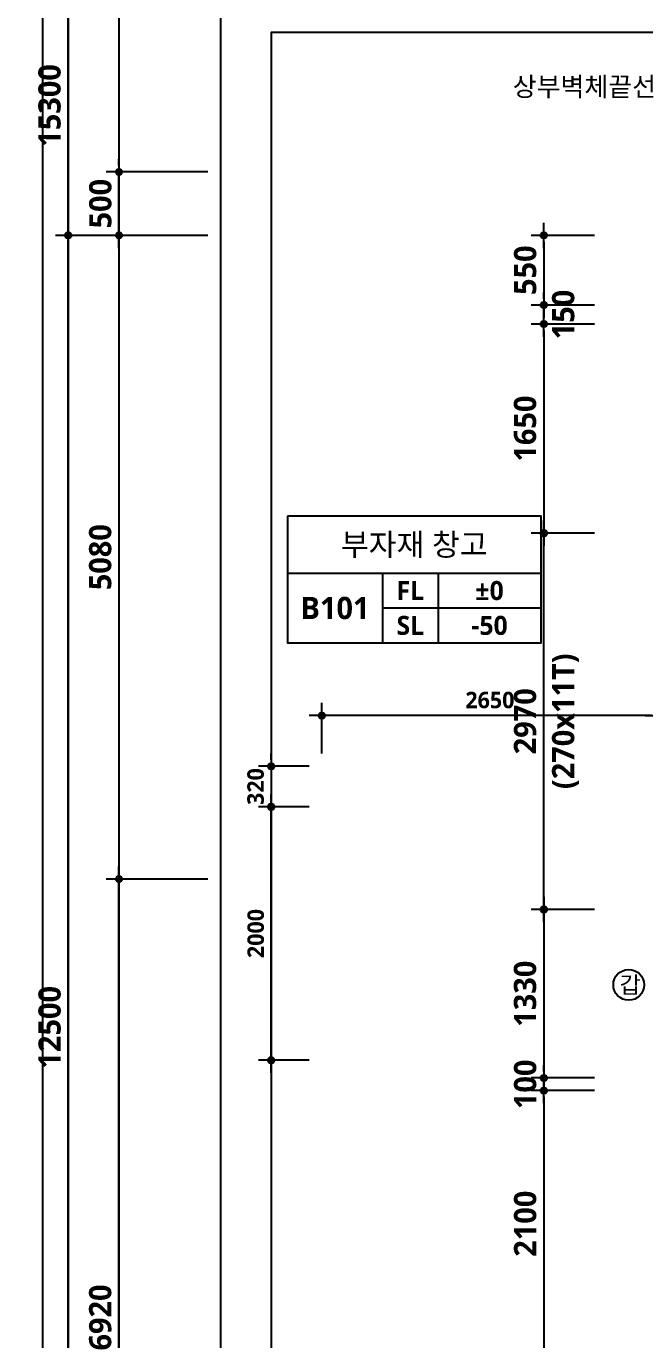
# Model space of a CAD drawing. Header units: millimetres. Extents: x -12482 to 126000, y 0 to 220200.
# Drawn here: x 13769 to 18646, y 71784 to 82150 of the extents above; entities that cross this region are included whole.
import ezdxf
from ezdxf.enums import TextEntityAlignment as Align

# ---------------------------------------------------------------- set-up
doc = ezdxf.new("R2010")
doc.units = ezdxf.units.MM
doc.header["$LTSCALE"] = 60
doc.layers.get('Defpoints').update_dxf_attribs({"color": 153})
for name, color, linetype in [('A-ANNO-DIM', 4, 'Continuous'), ('A-ANNO-GRA1', 7, 'Continuous'), ('A-ANNO-SYMB', 7, 'Continuous'), ('A-ANNO-TEXT1', 7, 'Continuous'), ('A-ANNO-TEXT2', 3, 'Continuous'), ('A-ANNO-TITL', 7, 'Continuous'), ('A-ST-AXIS-DIM', 7, 'Continuous')]:
    doc.layers.add(name, color=color, linetype=linetype)
doc.layers.add('G(그리드1)', color=185, linetype='Continuous', plot=False)
doc.layers.add('G(그리드2)', color=235, linetype='Continuous', plot=False)
doc.styles.add('2020음성 1차', font='NanumGothicBold.ttf')
doc.styles.add('SH_나눔', font='')
doc.styles.add('SH_진천_나눔', font='')
doc.styles.get('SH_나눔').set_extended_font_data('NanumGothic', bold=True)
doc.styles.get('SH_진천_나눔').set_extended_font_data('NanumGothic', bold=True)
doc.dimstyles.new('SHP 50', dxfattribs={"dimscale": 50, "dimtxt": 3.5, "dimasz": 1, "dimexe": 2, "dimexo": 2, "dimgap": 1, "dimtad": 1, "dimdec": 0, "dimzin": 0, "dimdsep": 46, "dimtxsty": 'SH_진천_나눔', "dimblk": 'DIMDOT', "dimcen": 0.09, "dimclrd": 256, "dimclre": 256, "dimclrt": 3, "dimadec": 0, "dimazin": 1, "dimtfac": 1, "dimtdec": 0, "dimtix": 1, "dimtmove": 2, "dimatfit": 0, "dimldrblk": 'DIMDOT', "dimfxl": 1, "dimtolj": 1, "dimtzin": 0, "dimlwd": -1, "dimlwe": -1, "dimarcsym": 0})
doc.dimstyles.new('SHP 50내부', dxfattribs={"dimscale": 50, "dimtxt": 2.6, "dimasz": 1, "dimexe": 2, "dimexo": 2, "dimgap": 1, "dimtad": 1, "dimdec": 0, "dimzin": 0, "dimdsep": 46, "dimtxsty": '2020음성 1차', "dimblk": 'DIMDOT', "dimcen": 0.09, "dimclrd": 256, "dimclre": 256, "dimclrt": 3, "dimadec": 0, "dimazin": 1, "dimtfac": 1, "dimtdec": 0, "dimtix": 1, "dimtmove": 2, "dimatfit": 0, "dimldrblk": 'DIMDOT', "dimfxl": 1, "dimtolj": 1, "dimtzin": 0, "dimlwd": -1, "dimlwe": -1, "dimarcsym": 0})

# ---------------------------------------------------------------- blocks, each defined once
blk = doc.blocks.new('DIMDOT')
at = {"color": 0}
blk.add_line((-2, 0), (2, 0), dxfattribs=at)
for radius in [0.5, 0.25]:
    blk.add_circle((0, 0), radius, dxfattribs=at)
blk = doc.blocks.new('*D17186')
at = {"layer": 'A-ST-AXIS-DIM'}
for p, q in [((15200, 80500), (14000, 80500)), ((14100, 68050), (14100, 80450)), ((15200, 68000), (14000, 68000))]:
    blk.add_line(p, q, dxfattribs=at)
at = {"layer": 'Defpoints', "color": 0}
for p in [(14100, 80500), (15300, 80500), (15300, 68000)]:
    blk.add_point(p, dxfattribs=at)
at = {"layer": 'A-ST-AXIS-DIM', "linetype": 'ByBlock', "xscale": 50, "yscale": 50, "zscale": 50}
for p, rotation in [((14100, 80500), 90), ((14100, 68000), 270)]:
    blk.add_blockref('DIMDOT', p, dxfattribs=dict(at, rotation=rotation))
at = {"layer": 'A-ST-AXIS-DIM', "color": 3, "insert": (13954, 74250), "char_height": 175, "attachment_point": 5, "rotation": 90, "style": 'SH_진천_나눔'}
blk.add_mtext('\\A1;12500', dxfattribs=at)
blk = doc.blocks.new('*D17187')
at = {"layer": 'A-ST-AXIS-DIM'}
for p, q in [((15200, 80500), (14400, 80500)), ((14500, 80450), (14500, 75470)), ((15200, 75420), (14400, 75420))]:
    blk.add_line(p, q, dxfattribs=at)
at = {"layer": 'Defpoints', "color": 0}
for p in [(15300, 80500), (14500, 75420), (15300, 75420)]:
    blk.add_point(p, dxfattribs=at)
at = {"layer": 'A-ST-AXIS-DIM', "linetype": 'ByBlock', "xscale": 50, "yscale": 50, "zscale": 50}
for p, rotation in [((14500, 80500), 90), ((14500, 75420), 270)]:
    blk.add_blockref('DIMDOT', p, dxfattribs=dict(at, rotation=rotation))
at = {"layer": 'A-ST-AXIS-DIM', "color": 3, "insert": (14353, 77960), "char_height": 175, "attachment_point": 5, "rotation": 90, "style": 'SH_진천_나눔'}
blk.add_mtext('\\A1;5080', dxfattribs=at)
blk = doc.blocks.new('*D18017')
at = {"layer": 'A-ST-AXIS-DIM'}
for p, q in [((14500, 81050), (14500, 81100)), ((15200, 81000), (14400, 81000)), ((14500, 80500), (14500, 81000)), ((15200, 80500), (14400, 80500)), ((14500, 80450), (14500, 80400))]:
    blk.add_line(p, q, dxfattribs=at)
at = {"layer": 'Defpoints', "color": 0}
for p in [(14500, 81000), (15300, 81000), (15300, 80500)]:
    blk.add_point(p, dxfattribs=at)
at = {"layer": 'A-ST-AXIS-DIM', "linetype": 'ByBlock', "xscale": 50, "yscale": 50, "zscale": 50}
for p, rotation in [((14500, 81000), 270), ((14500, 80500), 90)]:
    blk.add_blockref('DIMDOT', p, dxfattribs=dict(at, rotation=rotation))
at = {"layer": 'A-ST-AXIS-DIM', "color": 3, "insert": (14354, 80750), "char_height": 175, "attachment_point": 5, "rotation": 90, "style": 'SH_진천_나눔'}
blk.add_mtext('\\A1;500', dxfattribs=at)
blk = doc.blocks.new('*D18018')
at = {"layer": 'A-ST-AXIS-DIM'}
for p, q in [((15200, 75420), (14400, 75420)), ((14500, 68550), (14500, 75370)), ((15200, 68500), (14400, 68500))]:
    blk.add_line(p, q, dxfattribs=at)
at = {"layer": 'Defpoints', "color": 0}
for p in [(14500, 75420), (15300, 75420), (15300, 68500)]:
    blk.add_point(p, dxfattribs=at)
at = {"layer": 'A-ST-AXIS-DIM', "linetype": 'ByBlock', "xscale": 50, "yscale": 50, "zscale": 50}
for p, rotation in [((14500, 75420), 90), ((14500, 68500), 270)]:
    blk.add_blockref('DIMDOT', p, dxfattribs=dict(at, rotation=rotation))
at = {"layer": 'A-ST-AXIS-DIM', "color": 3, "insert": (14353, 71960), "char_height": 175, "attachment_point": 5, "rotation": 90, "style": 'SH_진천_나눔'}
blk.add_mtext('\\A1;6920', dxfattribs=at)
blk = doc.blocks.new('*D18026')
at = {"layer": 'A-ST-AXIS-DIM'}
for p, q in [((18250, 78150), (17750, 78150)), ((17850, 75230), (17850, 78100)), ((18250, 75180), (17750, 75180))]:
    blk.add_line(p, q, dxfattribs=at)
at = {"layer": 'Defpoints', "color": 0}
for p in [(17850, 78150), (18350, 78150), (18350, 75180)]:
    blk.add_point(p, dxfattribs=at)
at = {"layer": 'A-ST-AXIS-DIM', "linetype": 'ByBlock', "xscale": 50, "yscale": 50, "zscale": 50}
for p, rotation in [((17850, 78150), 90), ((17850, 75180), 270)]:
    blk.add_blockref('DIMDOT', p, dxfattribs=dict(at, rotation=rotation))
at = {"layer": 'A-ST-AXIS-DIM', "color": 3, "char_height": 175, "attachment_point": 5, "rotation": 90, "style": 'SH_진천_나눔'}
for s, insert in [('\\A1;(270x11T)', (18022, 76665)), ('\\A1;2970', (17703, 76665))]:
    blk.add_mtext(s, dxfattribs=dict(at, insert=insert))
blk = doc.blocks.new('*D18027')
at = {"layer": 'A-ST-AXIS-DIM'}
for p, q in [((17850, 80000), (17850, 80050)), ((18250, 79950), (17750, 79950)), ((17850, 79800), (17850, 79950)), ((18250, 79800), (17750, 79800)), ((17850, 79750), (17850, 79700))]:
    blk.add_line(p, q, dxfattribs=at)
at = {"layer": 'Defpoints', "color": 0}
for p in [(17850, 79950), (18350, 79950), (18350, 79800)]:
    blk.add_point(p, dxfattribs=at)
at = {"layer": 'A-ST-AXIS-DIM', "linetype": 'ByBlock', "xscale": 50, "yscale": 50, "zscale": 50}
for p, rotation in [((17850, 79950), 270), ((17850, 79800), 90)]:
    blk.add_blockref('DIMDOT', p, dxfattribs=dict(at, rotation=rotation))
at = {"layer": 'A-ST-AXIS-DIM', "color": 3, "insert": (18004, 79875), "char_height": 175, "attachment_point": 5, "rotation": 90, "style": 'SH_진천_나눔'}
blk.add_mtext('\\A1;150', dxfattribs=at)
blk = doc.blocks.new('*D18028')
at = {"layer": 'A-ST-AXIS-DIM'}
for p, q in [((18250, 75180), (17750, 75180)), ((17850, 75130), (17850, 73900)), ((18250, 73850), (17750, 73850))]:
    blk.add_line(p, q, dxfattribs=at)
at = {"layer": 'Defpoints', "color": 0}
for p in [(18350, 75180), (17850, 73850), (18350, 73850)]:
    blk.add_point(p, dxfattribs=at)
at = {"layer": 'A-ST-AXIS-DIM', "linetype": 'ByBlock', "xscale": 50, "yscale": 50, "zscale": 50}
for p, rotation in [((17850, 75180), 90), ((17850, 73850), 270)]:
    blk.add_blockref('DIMDOT', p, dxfattribs=dict(at, rotation=rotation))
at = {"layer": 'A-ST-AXIS-DIM', "color": 3, "insert": (17703, 74515), "char_height": 175, "attachment_point": 5, "rotation": 90, "style": 'SH_진천_나눔'}
blk.add_mtext('\\A1;1330', dxfattribs=at)
blk = doc.blocks.new('*D18029')
at = {"layer": 'A-ST-AXIS-DIM'}
for p, q in [((17850, 73900), (17850, 73950)), ((18250, 73850), (17750, 73850)), ((17850, 73750), (17850, 73850)), ((18250, 73750), (17750, 73750)), ((17850, 73700), (17850, 73650))]:
    blk.add_line(p, q, dxfattribs=at)
at = {"layer": 'Defpoints', "color": 0}
for p in [(17850, 73850), (18350, 73850), (18350, 73750)]:
    blk.add_point(p, dxfattribs=at)
at = {"layer": 'A-ST-AXIS-DIM', "linetype": 'ByBlock', "xscale": 50, "yscale": 50, "zscale": 50}
for p, rotation in [((17850, 73850), 270), ((17850, 73750), 90)]:
    blk.add_blockref('DIMDOT', p, dxfattribs=dict(at, rotation=rotation))
at = {"layer": 'A-ST-AXIS-DIM', "color": 3, "insert": (17704, 73800), "char_height": 175, "attachment_point": 5, "rotation": 90, "style": 'SH_진천_나눔'}
blk.add_mtext('\\A1;100', dxfattribs=at)
blk = doc.blocks.new('*D18030')
at = {"layer": 'A-ST-AXIS-DIM'}
for p, q in [((18250, 80500), (17750, 80500)), ((17850, 80450), (17850, 80000)), ((18250, 79950), (17750, 79950))]:
    blk.add_line(p, q, dxfattribs=at)
at = {"layer": 'Defpoints', "color": 0}
for p in [(18350, 80500), (17850, 79950), (18350, 79950)]:
    blk.add_point(p, dxfattribs=at)
at = {"layer": 'A-ST-AXIS-DIM', "linetype": 'ByBlock', "xscale": 50, "yscale": 50, "zscale": 50}
for p, rotation in [((17850, 80500), 90), ((17850, 79950), 270)]:
    blk.add_blockref('DIMDOT', p, dxfattribs=dict(at, rotation=rotation))
at = {"layer": 'A-ST-AXIS-DIM', "color": 3, "insert": (17704, 80225), "char_height": 175, "attachment_point": 5, "rotation": 90, "style": 'SH_진천_나눔'}
blk.add_mtext('\\A1;550', dxfattribs=at)
blk = doc.blocks.new('*D18031')
at = {"layer": 'A-ST-AXIS-DIM'}
for p, q in [((18250, 73750), (17750, 73750)), ((17850, 73700), (17850, 71700)), ((18250, 71650), (17750, 71650))]:
    blk.add_line(p, q, dxfattribs=at)
at = {"layer": 'Defpoints', "color": 0}
for p in [(18350, 73750), (17850, 71650), (18350, 71650)]:
    blk.add_point(p, dxfattribs=at)
at = {"layer": 'A-ST-AXIS-DIM', "linetype": 'ByBlock', "xscale": 50, "yscale": 50, "zscale": 50}
for p, rotation in [((17850, 73750), 90), ((17850, 71650), 270)]:
    blk.add_blockref('DIMDOT', p, dxfattribs=dict(at, rotation=rotation))
at = {"layer": 'A-ST-AXIS-DIM', "color": 3, "insert": (17704, 72700), "char_height": 175, "attachment_point": 5, "rotation": 90, "style": 'SH_진천_나눔'}
blk.add_mtext('\\A1;2100', dxfattribs=at)
blk = doc.blocks.new('갑종 TEXT100')
at = {"layer": 'A-ANNO-SYMB'}
blk.add_circle((0, 0), 243, dxfattribs=at)
at = {"layer": 'A-ANNO-TITL', "style": '2020음성 1차'}
blk.add_text('갑 ', height=266.7, dxfattribs=at).set_placement((67, 0), align=Align.MIDDLE_CENTER)
blk = doc.blocks.new('*D18371')
at = {"layer": 'A-ST-AXIS-DIM'}
for p, q in [((18250, 79800), (17750, 79800)), ((17850, 79750), (17850, 78200)), ((18250, 78150), (17750, 78150))]:
    blk.add_line(p, q, dxfattribs=at)
at = {"layer": 'Defpoints', "color": 0}
for p in [(18350, 79800), (17850, 78150), (18350, 78150)]:
    blk.add_point(p, dxfattribs=at)
at = {"layer": 'A-ST-AXIS-DIM', "linetype": 'ByBlock', "xscale": 50, "yscale": 50, "zscale": 50}
for p, rotation in [((17850, 79800), 90), ((17850, 78150), 270)]:
    blk.add_blockref('DIMDOT', p, dxfattribs=dict(at, rotation=rotation))
at = {"layer": 'A-ST-AXIS-DIM', "color": 3, "insert": (17703, 78975), "char_height": 175, "attachment_point": 5, "rotation": 90, "style": 'SH_진천_나눔'}
blk.add_mtext('\\A1;1650', dxfattribs=at)
blk = doc.blocks.new('G$C9D92D8A7')
at = {"layer": 'A-ANNO-GRA1'}
for p, q in [((0, 11), (40, 11)), ((15, 11), (15, 0)), ((23.75, 11), (23.75, 0)), ((15, 5.5), (40, 5.5))]:
    blk.add_line(p, q, dxfattribs=at)
blk.add_lwpolyline([(0, 20), (0, 0), (40, 0), (40, 20)], close=True, dxfattribs=at)
at = {"style": '2020음성 1차'}
for tag, height, p in [('실명', 3.5, (20, 15.5)), ('마감레벨', 3, (31.875, 8.25)), ('실번호', 3.5, (7.5, 5.5)), ('구조레벨', 3, (31.875, 2.75))]:
    blk.add_attdef(tag, text='', height=height, dxfattribs=at).set_placement(p, align=Align.MIDDLE_CENTER)
at = {"layer": 'A-ANNO-TEXT1', "style": 'SH_나눔'}
for s, p in [('FL', (19.375, 8.25)), ('SL', (19.375, 2.75))]:
    blk.add_text(s, height=3, dxfattribs=at).set_placement(p, align=Align.MIDDLE)
blk = doc.blocks.new('*D20673')
at = {"layer": 'A-ANNO-DIM'}
for p, q in [((16100, 76410), (16100, 76810)), ((18750, 76410), (18750, 76810)), ((18700, 76710), (16150, 76710))]:
    blk.add_line(p, q, dxfattribs=at)
at = {"layer": 'Defpoints', "color": 0}
for p in [(16100, 76710), (16100, 76310), (18750, 76310)]:
    blk.add_point(p, dxfattribs=at)
at = {"layer": 'A-ANNO-DIM', "linetype": 'ByBlock', "xscale": 50, "yscale": 50, "zscale": 50, "rotation": 180}
blk.add_blockref('DIMDOT', (16100, 76710), dxfattribs=at)
at = {"layer": 'A-ANNO-DIM', "linetype": 'ByBlock', "xscale": 50, "yscale": 50, "zscale": 50}
blk.add_blockref('DIMDOT', (18750, 76710), dxfattribs=at)
at = {"layer": 'A-ANNO-DIM', "color": 3, "insert": (17425, 76832), "char_height": 130, "attachment_point": 5, "style": '2020음성 1차'}
blk.add_mtext('\\A1;2650', dxfattribs=at)
blk = doc.blocks.new('*D20674')
at = {"layer": 'A-ANNO-DIM'}
for p, q in [((15700, 76360), (15700, 76410)), ((16000, 76310), (15600, 76310)), ((15700, 76310), (15700, 75990)), ((16000, 75990), (15600, 75990)), ((15700, 75940), (15700, 75890))]:
    blk.add_line(p, q, dxfattribs=at)
at = {"layer": 'Defpoints', "color": 0}
for p in [(16100, 76310), (15700, 75990), (16100, 75990)]:
    blk.add_point(p, dxfattribs=at)
at = {"layer": 'A-ANNO-DIM', "linetype": 'ByBlock', "xscale": 50, "yscale": 50, "zscale": 50}
for p, rotation in [((15700, 76310), 270), ((15700, 75990), 90)]:
    blk.add_blockref('DIMDOT', p, dxfattribs=dict(at, rotation=rotation))
at = {"layer": 'A-ANNO-DIM', "color": 3, "insert": (15578, 76150), "char_height": 130, "attachment_point": 5, "rotation": 90, "style": '2020음성 1차'}
blk.add_mtext('\\A1;320', dxfattribs=at)
blk = doc.blocks.new('*D20675')
at = {"layer": 'A-ANNO-DIM'}
for p, q in [((16000, 75990), (15600, 75990)), ((15700, 74040), (15700, 75940)), ((16000, 73990), (15600, 73990))]:
    blk.add_line(p, q, dxfattribs=at)
at = {"layer": 'Defpoints', "color": 0}
for p in [(15700, 75990), (16100, 75990), (16100, 73990)]:
    blk.add_point(p, dxfattribs=at)
at = {"layer": 'A-ANNO-DIM', "linetype": 'ByBlock', "xscale": 50, "yscale": 50, "zscale": 50}
for p, rotation in [((15700, 75990), 90), ((15700, 73990), 270)]:
    blk.add_blockref('DIMDOT', p, dxfattribs=dict(at, rotation=rotation))
at = {"layer": 'A-ANNO-DIM', "color": 3, "insert": (15579, 74990), "char_height": 130, "attachment_point": 5, "rotation": 90, "style": '2020음성 1차'}
blk.add_mtext('\\A1;2000', dxfattribs=at)
blk = doc.blocks.new('*D20676')
at = {"layer": 'A-ANNO-DIM'}
for p, q in [((16000, 73990), (15600, 73990)), ((15700, 73940), (15700, 68550)), ((16000, 68500), (15600, 68500))]:
    blk.add_line(p, q, dxfattribs=at)
at = {"layer": 'Defpoints', "color": 0}
for p in [(16100, 73990), (15700, 68500), (16100, 68500)]:
    blk.add_point(p, dxfattribs=at)
at = {"layer": 'A-ANNO-DIM', "linetype": 'ByBlock', "xscale": 50, "yscale": 50, "zscale": 50}
for p, rotation in [((15700, 73990), 90), ((15700, 68500), 270)]:
    blk.add_blockref('DIMDOT', p, dxfattribs=dict(at, rotation=rotation))
at = {"layer": 'A-ANNO-DIM', "color": 3, "insert": (15578, 71245), "char_height": 130, "attachment_point": 5, "rotation": 90, "style": '2020음성 1차'}
blk.add_mtext('\\A1;5490', dxfattribs=at)

msp = doc.modelspace()

# ---------------------------------------------------------------- linework, layer by layer
at = {"layer": 'A-ST-AXIS-DIM'}
for p, q in [((14100, 80550), (14100, 82500)), ((15000, 80500), (14000, 80500))]:
    msp.add_line(p, q, dxfattribs=at)
at = {"layer": 'G(그리드1)'}
for points in [[(13900, 84900), (1500, 84900), (1500, 63600), (13900, 63600)], [(24900, 84100), (14100, 84100), (14100, 65200), (24900, 65200)], [(24500, 83700), (14500, 83700), (14500, 65600), (24500, 65600)], [(24100, 82500), (15300, 82500), (15300, 66400), (24100, 66400)]]:
    msp.add_lwpolyline(points, close=True, dxfattribs=at)
at = {"layer": 'G(그리드2)'}
msp.add_lwpolyline([(23700, 82100), (15700, 82100), (15700, 66800), (23700, 66800)], close=True, dxfattribs=at)

# ---------------------------------------------------------------- block references
at = {"xscale": 0.5, "yscale": 0.5, "zscale": 0.5}
msp.add_blockref('갑종 TEXT100', (18520, 74585), dxfattribs=at)
at = {"layer": 'A-ANNO-TEXT1'}
ref = msp.add_blockref('G$C9D92D8A7', (15828.8, 77284.4), dxfattribs=dict(at, xscale=50, yscale=50, zscale=50))
ref.add_attrib('실명', '부자재 창고', dxfattribs={"layer": 'A-ANNO-TEXT2', "height": 175, "style": '2020음성 1차'}).set_placement((16828.8, 78059.4, 206000), align=Align.MIDDLE_CENTER)
ref.add_attrib('실번호', 'B101', dxfattribs={"layer": 'A-ANNO-TEXT2', "height": 175, "style": '2020음성 1차'}).set_placement((16203.8, 77559.4, 206000), align=Align.MIDDLE_CENTER)
ref.add_attrib('마감레벨', '%%p0', dxfattribs={"height": 150, "style": '2020음성 1차'}).set_placement((17422.6, 77696.9, 206000), align=Align.MIDDLE_CENTER)
ref.add_attrib('구조레벨', '-50', dxfattribs={"height": 150, "style": '2020음성 1차'}).set_placement((17422.6, 77421.9, 206000), align=Align.MIDDLE_CENTER)
at = {"layer": 'A-ST-AXIS-DIM', "xscale": 50, "yscale": 50, "zscale": 50, "rotation": 270}
msp.add_blockref('DIMDOT', (14100, 80500), dxfattribs=at)

# ---------------------------------------------------------------- texts
at = {"layer": 'A-ANNO-TEXT1', "style": '2020음성 1차'}
msp.add_text('상부벽체끝선', height=150, dxfattribs=at).set_placement((18734.9, 81673.5), align=Align.MIDDLE_RIGHT)
at = {"layer": 'A-ST-AXIS-DIM', "color": 3, "insert": (13953.4, 81525), "char_height": 175, "attachment_point": 5, "rotation": 90, "style": 'SH_진천_나눔'}
msp.add_mtext('\\A1;15300', dxfattribs=at)

# ---------------------------------------------------------------- dimensions: what is measured, and where the dimension line sits
at = {"layer": 'A-ANNO-DIM'}
for base, p1, p2, angle, picture, middle in [((16100, 76710, 103000), (18750, 76310, 103000), (16100, 76310, 103000), 180, '*D20673', (17425, 76831.7, 103000)), ((15700, 75990, 103000), (16100, 76310, 103000), (16100, 75990, 103000), 270, '*D20674', (15578.3, 76150, 103000)), ((15700, 75990, 103000), (16100, 73990, 103000), (16100, 75990, 103000), 90, '*D20675', (15578.5, 74990, 103000)), ((15700, 68500, 103000), (16100, 73990, 103000), (16100, 68500, 103000), 270, '*D20676', (15578.3, 71245, 103000))]:
    dim = msp.add_linear_dim(base=base, p1=p1, p2=p2, angle=angle, dimstyle='SHP 50내부', override={"dimtxsty": '2020음성 1차', "dimldrblk": 'DIMDOT'}, dxfattribs=at)
    dim.commit()
    dim.dimension.update_dxf_attribs({"geometry": picture, "text_midpoint": middle})
at = {"layer": 'A-ST-AXIS-DIM'}
for base, p1, p2, angle, picture, middle in [((14500, 81000), (15300, 80500), (15300, 81000), 90, '*D18017', (14353.8, 80750)), ((14100, 80500), (15300, 68000), (15300, 80500), 90, '*D17186', (13953.6, 74250)), ((14500, 75420), (15300, 80500), (15300, 75420), 270, '*D17187', (14353.4, 77960)), ((14500, 75420), (15300, 68500), (15300, 75420), 90, '*D18018', (14353.4, 71960))]:
    dim = msp.add_linear_dim(base=base, p1=p1, p2=p2, angle=angle, dimstyle='SHP 50', dxfattribs=at)
    dim.commit()
    dim.dimension.update_dxf_attribs({"geometry": picture, "text_midpoint": middle})
for base, p1, p2, angle, picture, middle in [((17850, 79950), (18350, 80500), (18350, 79950), 90, '*D18030', (17703.8, 80225)), ((17850, 78150), (18350, 79800), (18350, 78150), 90, '*D18371', (17703.4, 78975)), ((17850, 73850), (18350, 75180), (18350, 73850), 90, '*D18028', (17703.4, 74515)), ((17850, 73850), (18350, 73750), (18350, 73850), 270, '*D18029', (17704, 73800)), ((17850, 71650), (18350, 73750), (18350, 71650), 90, '*D18031', (17703.8, 72700))]:
    dim = msp.add_linear_dim(base=base, p1=p1, p2=p2, angle=angle, dimstyle='SHP 50', override={"dimtxsty": 'SH_진천_나눔', "dimldrblk": 'DIMDOT'}, dxfattribs=at)
    dim.commit()
    dim.dimension.update_dxf_attribs({"geometry": picture, "text_midpoint": middle})
dim = msp.add_linear_dim(base=(17850, 79950), p1=(18350, 79800), p2=(18350, 79950), angle=270, dimstyle='SHP 50', override={"dimtxsty": 'SH_진천_나눔', "dimldrblk": 'DIMDOT'}, dxfattribs=at)
dim.commit()
dim.dimension.update_dxf_attribs({"geometry": '*D18027', "text_midpoint": (18003.8, 79875), "dimtype": 160})
dim = msp.add_linear_dim(base=(17850, 78150), p1=(18350, 75180), p2=(18350, 78150), angle=270, text='<>\\X(270x11T)', dimstyle='SHP 50', override={"dimtxsty": 'SH_진천_나눔', "dimldrblk": 'DIMDOT'}, dxfattribs=at)
dim.commit()
dim.dimension.update_dxf_attribs({"geometry": '*D18026', "text_midpoint": (17850, 76665)})

doc.saveas('drawing.dxf')
